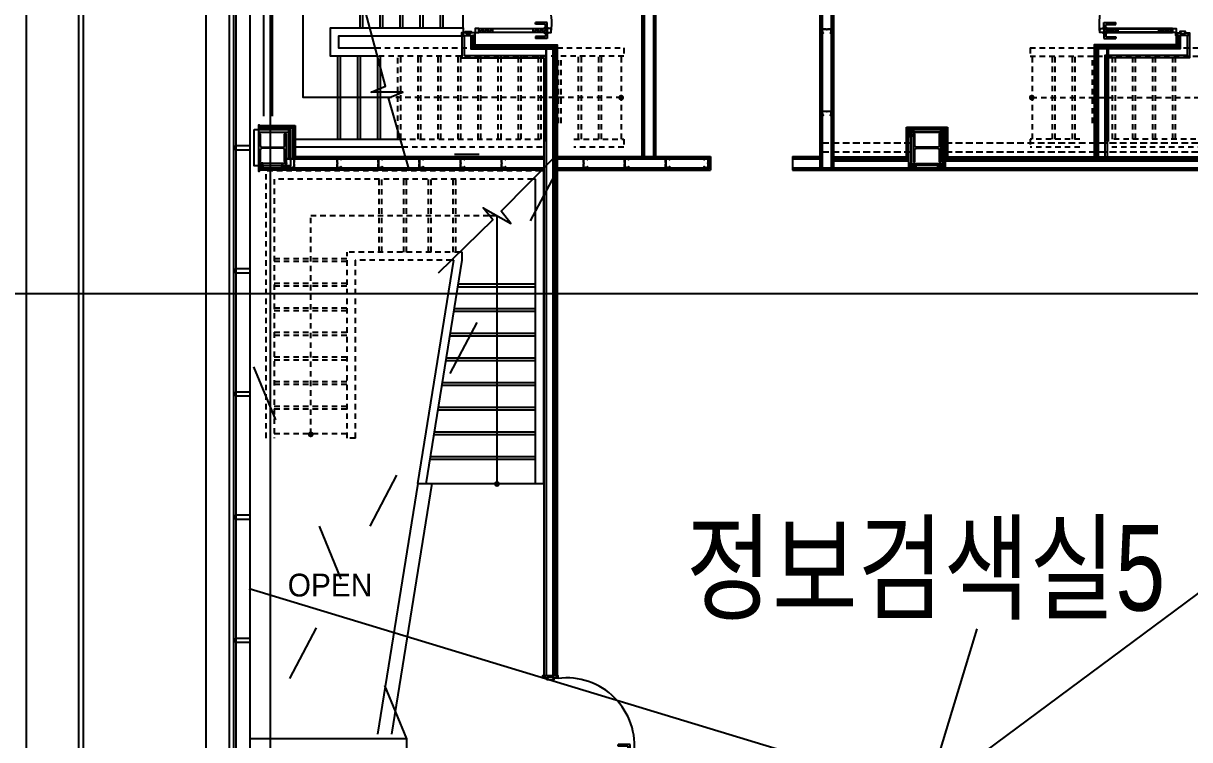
# Model space of a CAD drawing. Header units: metres. Extents: x 630750 to 860239, y 578133 to 726633.
# Drawn here: x 678899 to 691683, y 634620 to 642474 of the extents above; entities that cross this region are included whole.
import ezdxf

# ---------------------------------------------------------------- set-up
doc = ezdxf.new("R2010")
doc.units = ezdxf.units.M
doc.header["$LTSCALE"] = 300
for name, pattern in [('CENTER', [50.8, 31.75, -6.35, 6.35, -6.35]), ('HID1', [0.375, 0.25, -0.125]), ('HIDD', [0.7, 0.4, -0.3]), ('HIDDEN', [2, 1, -1]), ('HIDDEN-1', [1.4, 0.35, -0.7, 0.35]), ('업무시설_xr-base$0$CONTINOUS', [0])]:
    doc.linetypes.add(name, pattern=pattern)
for name, color, linetype in [('A-CEN-1', 1, 'Continuous'), ('A-CON', 2, 'Continuous'), ('A-HAT-253', 253, 'Continuous'), ('A-TXT-S', 3, 'Continuous'), ('A-WAL-DW', 7, 'Continuous'), ('A-WIN', 4, 'Continuous'), ('A-WIN-GLASS', 4, 'Continuous'), ("IN-st'l pipe", 230, 'Continuous'), ('KUK-DOOR', 4, 'Continuous'), ('KUK-DOOR-FRAME', 4, 'Continuous'), ('KUK-DRYWALL', 4, 'Continuous'), ('KUK-F-LEVEL', 4, 'Continuous'), ("KUK-st'l pipe", 230, 'Continuous'), ('KUK-WALL-DRYWALL', 4, 'Continuous'), ('KUK-WALL-FIN2', 31, 'Continuous'), ('KUK-석고보드', 201, 'Continuous'), ('STEL', 3, 'Continuous')]:
    doc.layers.add(name, color=color, linetype=linetype)
doc.styles.add('돋움', font='')
doc.styles.get('돋움').set_extended_font_data('Dotum')

# ---------------------------------------------------------------- blocks, each defined once
blk = doc.blocks.new('pipe-5030')
at = {"layer": "IN-st'l pipe", "color": 8}
for p, q in [((1294976, 203870), (1294978, 203867)), ((1294976, 203869), (1294978, 203866)), ((1294976, 203867), (1294978, 203865)), ((1295024, 203853), (1294978, 203879)), ((1294978, 203853), (1295024, 203879)), ((1295024, 203870), (1295026, 203867)), ((1295024, 203869), (1295026, 203866)), ((1295024, 203867), (1295026, 203865))]:
    blk.add_line(p, q, dxfattribs=at)
at = {"layer": "IN-st'l pipe", "color": 8, "linetype": 'HIDDEN', "ltscale": 10}
for p, q in [((1294999, 203881), (1295001, 203879)), ((1294999, 203853), (1295001, 203851)), ((1295000, 203881), (1295002, 203879)), ((1295000, 203853), (1295002, 203851)), ((1295001, 203881), (1295003, 203879)), ((1295001, 203853), (1295003, 203851))]:
    blk.add_line(p, q, dxfattribs=at)
at = {"layer": "IN-st'l pipe"}
for points in [[(1294976, 203851), (1295026, 203851), (1295026, 203881), (1294976, 203881)], [(1294978, 203853), (1295024, 203853), (1295024, 203879), (1294978, 203879)]]:
    blk.add_lwpolyline(points, close=True, dxfattribs=at)
blk = doc.blocks.new('A$C742B7414')
at = {"layer": 'KUK-F-LEVEL', "linetype": 'HIDD', "ltscale": 0.5}
h = blk.add_hatch(color=251, dxfattribs=at)
edge = h.paths.add_edge_path()
edge.add_arc((3921, 802), 32, -360, -180)
edge.add_arc((3921, 802), 32, -180, 0)
h = blk.add_hatch(color=251, dxfattribs=at)
edge = h.paths.add_edge_path()
edge.add_arc((8422, 802), 32, 720, 900, ccw=False)
edge.add_arc((8422, 802), 32, 540, 720, ccw=False)
at = {"layer": 'KUK-F-LEVEL', "color": 6, "linetype": '업무시설_xr-base$0$CONTINOUS', "ltscale": 1000}
for p, q in [((5, 597), (5, 2387)), ((2190, 1567), (2190, 2387)), ((95, 2297), (95, 597)), ((1060, 1567), (1060, 2297)), ((1280, 1567), (1280, 2297)), ((1500, 1567), (1500, 2297)), ((1720, 1567), (1720, 2297)), ((1940, 1567), (1940, 2297)), ((845, 347), (845, 1257)), ((1065, 347), (1065, 1257)), ((1285, 347), (1285, 1257)), ((1505, 853), (1505, 863)), ((349, 347), (1502, 347)), ((1528, 257), (349, 257))]:
    blk.add_line(p, q, dxfattribs=at)
at = {"layer": 'KUK-F-LEVEL', "color": 8, "linetype": 'HIDDEN', "ltscale": 300}
for p, q in [((1090, 1567), (1090, 2297)), ((1310, 1567), (1310, 2297)), ((1530, 1567), (1530, 2297)), ((1750, 1567), (1750, 2297)), ((1970, 1567), (1970, 2297)), ((815, 347), (815, 1257)), ((1035, 347), (1035, 1257)), ((1255, 347), (1255, 1257)), ((1475, 841), (1475, 863)), ((1475, 347), (1475, 441))]:
    blk.add_line(p, q, dxfattribs=at)
at = {"layer": 'KUK-F-LEVEL', "color": 251, "linetype": 'HIDD', "ltscale": 0.5}
for p, q in [((1255, 1237), (1255, 1257)), ((1285, 1125), (1285, 1257)), ((1475, 441), (1475, 1257)), ((1505, 347), (1505, 1257)), ((1695, 347), (1695, 1257)), ((1725, 347), (1725, 1257)), ((1915, 347), (1915, 1257)), ((1945, 347), (1945, 1257)), ((2135, 347), (2135, 1257)), ((2165, 347), (2165, 1257)), ((2355, 347), (2355, 1257)), ((2385, 347), (2385, 1257)), ((2575, 347), (2575, 1257)), ((2605, 347), (2605, 1257)), ((2795, 347), (2795, 1257)), ((2825, 347), (2825, 1257)), ((3015, 347), (3015, 1257)), ((3045, 347), (3045, 1257)), ((3235, 522), (3235, 1257)), ((3265, 522), (3265, 1257)), ((3455, 347), (3455, 1257)), ((3485, 347), (3485, 1257)), ((3675, 347), (3675, 1257)), ((3705, 347), (3705, 1257)), ((3925, 347), (3925, 1257)), ((8428, 347), (8428, 1257)), ((8648, 347), (8648, 1257)), ((8678, 347), (8678, 1257)), ((8868, 347), (8868, 1257)), ((8898, 347), (8898, 1257)), ((9088, 522), (9088, 1257)), ((9118, 522), (9118, 1257)), ((9308, 347), (9308, 1257)), ((9338, 347), (9338, 1257)), ((9528, 347), (9528, 1257)), ((9558, 347), (9558, 1257)), ((9748, 347), (9748, 1257)), ((9778, 347), (9778, 1257)), ((9968, 347), (9968, 1257)), ((9998, 347), (9998, 1257)), ((1285, 863), (1285, 904)), ((1255, 863), (1255, 892)), ((1502, 347), (3054, 347)), ((3054, 257), (1528, 257)), ((3404, 347), (3950, 347)), ((3950, 257), (3404, 257)), ((3950, 347), (3950, 257)), ((8403, 347), (8403, 257))]:
    blk.add_line(p, q, dxfattribs=at)
at = {"layer": 'KUK-F-LEVEL', "color": 5}
blk.add_lwpolyline([(1378, 802), (435, 802), (435, 1932), (2190, 1932)], dxfattribs=at)
at = {"layer": 'KUK-F-LEVEL', "color": 1, "elevation": 1}
blk.add_lwpolyline([(1601, 0), (1372, 800), (1529, 863), (1181, 863), (1338, 926), (1112, 1770)], dxfattribs=at)
at = {"layer": 'KUK-F-LEVEL', "color": 6, "linetype": '업무시설_xr-base$0$CONTINOUS', "ltscale": 1000}
blk.add_lwpolyline([(1250, 1257), (735, 1257), (735, 1567), (2190, 1567), (2190, 1477), (825, 1477), (825, 1347), (1226, 1347)], dxfattribs=at)
at = {"layer": 'KUK-F-LEVEL', "color": 251, "linetype": 'HIDD', "ltscale": 0.5}
for points in [[(1226, 1347), (3950, 1347)], [(3950, 1347), (3950, 1257), (1250, 1257)], [(8403, 1347), (11128, 1347)], [(8403, 1347), (8403, 1257), (11103, 1257)], [(3925, 802), (1378, 802)], [(8418, 802), (10975, 802)], [(8949, 347), (8403, 347)], [(8949, 257), (8403, 257)], [(10851, 347), (9299, 347)], [(10825, 257), (9299, 257)]]:
    blk.add_lwpolyline(points, dxfattribs=at)
blk = doc.blocks.new('A$C11094156')
at = {"layer": 'KUK-F-LEVEL', "linetype": 'HIDD', "ltscale": 0.5}
h = blk.add_hatch(color=251, dxfattribs=at)
edge = h.paths.add_edge_path()
edge.add_arc((490, 4941), 32, 90, 270)
edge.add_arc((490, 4941), 32, 270, 450)
at = {"layer": 'KUK-F-LEVEL'}
h = blk.add_hatch(color=5, dxfattribs=at)
edge = h.paths.add_edge_path()
edge.add_arc((2531, 4397), 32, 270, 450, ccw=False)
edge.add_arc((2531, 4397), 32, 90, 270, ccw=False)
at = {"layer": 'KUK-F-LEVEL', "color": 251, "linetype": 'HIDD', "ltscale": 0.5}
for p, q in [((0, 4900), (0, 7830)), ((3014, 7830), (0, 7830)), ((90, 7740), (90, 4900)), ((2925, 7740), (90, 7740)), ((1240, 6940), (1240, 7740)), ((1270, 6940), (1270, 7740)), ((1510, 6940), (1510, 7740)), ((1540, 6940), (1540, 7740)), ((1780, 6940), (1780, 7740)), ((1810, 6940), (1810, 7740)), ((2050, 6940), (2050, 7740)), ((2080, 6940), (2080, 7740)), ((890, 4900), (890, 6940)), ((2125, 6940), (890, 6940)), ((90, 6870), (890, 6870)), ((90, 6840), (890, 6840)), ((980, 4900), (980, 6850)), ((2034, 6850), (980, 6850)), ((90, 6600), (890, 6600)), ((90, 6570), (890, 6570)), ((90, 6330), (890, 6330)), ((90, 6300), (890, 6300)), ((90, 6060), (890, 6060)), ((90, 6030), (890, 6030)), ((90, 5790), (890, 5790)), ((90, 5760), (890, 5760)), ((90, 5520), (890, 5520)), ((90, 5490), (890, 5490)), ((90, 5250), (890, 5250)), ((90, 5220), (890, 5220)), ((90, 4950), (890, 4950)), ((980, 4900), (890, 4900))]:
    blk.add_line(p, q, dxfattribs=at)
at = {"layer": 'KUK-F-LEVEL', "color": 6, "linetype": '업무시설_xr-base$0$CONTINOUS', "ltscale": 1000}
for p, q in [((3045, 7830), (3014, 7830)), ((3045, 4400), (3045, 7830)), ((2955, 7740), (2925, 7740)), ((2955, 4400), (2955, 7740)), ((2150, 6940), (2125, 6940)), ((2150, 6850), (2150, 6940)), ((1665, 4401), (2059, 6850)), ((1756, 4400), (2150, 6850)), ((2059, 6850), (2034, 6850)), ((2108, 6590), (2955, 6590)), ((2065, 6320), (2955, 6320)), ((2021, 6050), (2955, 6050)), ((1978, 5780), (2955, 5780)), ((1935, 5510), (2955, 5510)), ((1891, 5240), (2955, 5240)), ((1848, 4970), (2955, 4970)), ((1804, 4700), (2955, 4700)), ((1665, 4401), (3045, 4401))]:
    blk.add_line(p, q, dxfattribs=at)
at = {"layer": 'KUK-F-LEVEL', "color": 8, "linetype": 'HIDDEN', "ltscale": 300}
for p, q in [((2103, 6560), (2955, 6560)), ((2060, 6290), (2955, 6290)), ((2017, 6020), (2955, 6020)), ((1973, 5750), (2955, 5750)), ((1930, 5480), (2955, 5480)), ((1886, 5210), (2955, 5210)), ((1843, 4940), (2955, 4940)), ((1800, 4670), (2955, 4670))]:
    blk.add_line(p, q, dxfattribs=at)
at = {"layer": 'KUK-F-LEVEL', "color": 1}
blk.add_lwpolyline([(1892, 6711), (2486, 7294), (2380, 7426), (2683, 7254), (2577, 7387), (3190, 8009)], dxfattribs=at)
at = {"layer": 'KUK-F-LEVEL', "color": 251, "linetype": 'HIDD', "ltscale": 0.5}
blk.add_lwpolyline([(490, 4945), (490, 7340), (2531, 7340)], dxfattribs=at)
at = {"layer": 'KUK-F-LEVEL', "color": 5}
blk.add_lwpolyline([(2448, 7340), (2531, 7340), (2531, 4400)], dxfattribs=at)
blk = doc.blocks.new('피난도어')
at = {"layer": 'KUK-DOOR', "color": 6}
for p, q in [((1504828, 215576, -6433), (1504777, 215576, -6433)), ((1504777, 215576, -6433), (1504777, 215571, 0)), ((1504777, 215521, 0), (1504777, 215526, 6433)), ((1504792, 215576, -6433), (1504792, 215636, -6433)), ((1504792, 215636, -6433), (1504922, 215636, -6433)), ((1504812, 215576, -6433), (1504812, 215616, -6433)), ((1504812, 215616, -6433), (1504922, 215616, -6433)), ((1504828, 215571, -6433), (1504828, 215576, -6433)), ((1504828, 215526, 0), (1504828, 215521, 0)), ((1504922, 215616, -6433), (1504922, 215636, -6433)), ((1504828, 215521, 0), (1504777, 215521, 0)), ((1504792, 215521, 0), (1504792, 215461, 0)), ((1504792, 215461, 0), (1504922, 215461, 0)), ((1504812, 215521, 0), (1504812, 215481, 0)), ((1504812, 215481, 0), (1504922, 215481, 0)), ((1504922, 215481, 0), (1504922, 215461, 0))]:
    blk.add_line(p, q, dxfattribs=at)
at = {"layer": 'KUK-DOOR', "color": 251}
for p, q in [((1504778, 215571, -6433), (1504778, 215576, -6433)), ((1504778, 215526, 0), (1504778, 215521, 0)), ((1504780, 215571, -6433), (1504780, 215576, -6433)), ((1504780, 215526, 0), (1504780, 215521, 0)), ((1504782, 215571, -6433), (1504782, 215576, -6433)), ((1504782, 215526, 0), (1504782, 215521, 0)), ((1504787, 215571, -6433), (1504787, 215576, -6433)), ((1504787, 215526, 0), (1504787, 215521, 0)), ((1504793, 215571, -6433), (1504793, 215576, -6433)), ((1504793, 215526, 0), (1504793, 215521, 0)), ((1504811, 215571, -6433), (1504811, 215576, -6433)), ((1504811, 215526, 0), (1504811, 215521, 0)), ((1504817, 215571, -6433), (1504817, 215576, -6433)), ((1504817, 215526, 0), (1504817, 215521, 0)), ((1504822, 215571, -6433), (1504822, 215576, -6433)), ((1504822, 215526, 0), (1504822, 215521, 0)), ((1504824, 215571, -6433), (1504824, 215576, -6433)), ((1504824, 215526, 0), (1504824, 215521, 0)), ((1504826, 215571, -6433), (1504826, 215576, -6433)), ((1504826, 215526, 0), (1504826, 215521, 0)), ((1504827, 215571, -6433), (1504827, 215576, -6433)), ((1504827, 215526, 0), (1504827, 215521, 0))]:
    blk.add_line(p, q, dxfattribs=at)
at = {"layer": 'KUK-DOOR', "color": 1, "ltscale": 100}
for p, q in [((1504795, 215531, 0), (1504845, 215566, 0)), ((1504845, 215531, 0), (1504895, 215566, 0)), ((1504895, 215531, 0), (1504945, 215566, 0)), ((1505393, 215531, 0), (1505443, 215566, 0)), ((1505443, 215531, 0), (1505493, 215566, 0)), ((1505493, 215531, 0), (1505543, 215566, 0))]:
    blk.add_line(p, q, dxfattribs=at)
at = {"layer": 'KUK-DOOR', "color": 8}
blk.add_line((1504945, 215531, 0), (1504945, 215566, 0), dxfattribs=at)
at = {"layer": 'KUK-DOOR', "color": 7, "elevation": 0}
for points in [[(1504758, 215571), (1504749, 215571), (1504751, 215526), (1504795, 215526), (1504795, 215571), (1504758, 215571)], [(1504795, 215571), (1505543, 215571)], [(1505543, 215526), (1504795, 215526)], [(1505543, 215571), (1505543, 215526), (1505583, 215526), (1505583, 215530), (1505583, 215530), (1505583, 215571), (1505543, 215571)]]:
    blk.add_lwpolyline(points, dxfattribs=at)
at = {"layer": 'KUK-DOOR', "color": 1, "ltscale": 100, "elevation": 0}
for points in [[(1504795, 215531), (1504845, 215531), (1504845, 215566), (1504795, 215566)], [(1504845, 215531), (1504895, 215531), (1504895, 215566), (1504845, 215566)], [(1504895, 215531), (1504945, 215531), (1504945, 215566), (1504895, 215566)], [(1504945, 215531), (1505393, 215531), (1505393, 215566), (1504945, 215566)], [(1505393, 215531), (1505443, 215531), (1505443, 215566), (1505393, 215566)], [(1505443, 215531), (1505493, 215531), (1505493, 215566), (1505443, 215566)], [(1505493, 215531), (1505543, 215531), (1505543, 215566), (1505493, 215566)]]:
    blk.add_lwpolyline(points, close=True, dxfattribs=at)
at = {"layer": 'KUK-DOOR', "color": 1, "elevation": 0}
blk.add_lwpolyline([(1505543, 215571), (1505543, 215531)], dxfattribs=at)
at = {"layer": 'KUK-DOOR', "color": 1}
blk.add_arc((1505490, 215479, 0), 747, 172.9093, 277.0906, dxfattribs=at)

msp = doc.modelspace()

# ---------------------------------------------------------------- linework, layer by layer
at = {"layer": 'A-CEN-1', "linetype": 'Continuous'}
for p, q in [((679504.4, 706258.8), (679504.4, 627125.8)), ((681604.4, 706258.8), (681604.4, 627125.8)), ((697725.2, 640638), (677983.6, 625998)), ((697725.2, 640638), (677983.6, 625998)), ((698097.7, 639510.2), (657202.6, 639510.2)), ((683046.4, 615046.9), (689354.2, 635834.3))]:
    msp.add_line(p, q, dxfattribs=at)
at = {"layer": 'A-CEN-1', "linetype": 'CENTER'}
msp.add_line((681375.9, 636276.6), (739202.5, 618729.6), dxfattribs=at)
at = {"layer": 'A-CON'}
msp.add_lwpolyline([(681429.3, 641310.4), (681829.3, 641310.4), (681829.3, 640910.3), (681429.3, 640910.3)], close=True, dxfattribs=at)
at = {"layer": 'A-CON', "elevation": 0}
msp.add_lwpolyline([(688629.4, 641285.2), (688979.4, 641285.2), (688979.4, 640935.2), (688629.4, 640935.2)], close=True, dxfattribs=at)
at = {"layer": 'A-HAT-253'}
for p, q in [((680904.4, 628164), (680904.4, 659660.2)), ((681154.4, 659410.2), (681154.4, 628349.4))]:
    msp.add_line(p, q, dxfattribs=at)
at = {"layer": 'A-WAL-DW', "color": 251, "linetype": 'HID1'}
for p, q in [((688629.4, 641160.3, 0), (687653.6, 641160.3, 0)), ((693579.3, 641160.3, 0), (688979.4, 641160.3, 0)), ((688629.4, 641060.1, 0), (687653.6, 641060.1, 0)), ((693579.3, 641060.2, 0), (688979.4, 641060.1, 0))]:
    msp.add_line(p, q, dxfattribs=at)
at = {"layer": 'A-WIN', "color": 9}
for p, q in [((681380.3, 648584.9), (681380.3, 641134.9)), ((681380.3, 641084.9), (681380.3, 634385.3))]:
    msp.add_line(p, q, dxfattribs=at)
at = {"layer": 'A-WIN', "color": 7}
for points in [[(681204.3, 641109.9), (681228.3, 641109.9), (681228.3, 641134.9), (681380.3, 641134.9), (681380.3, 641084.9), (681228.3, 641084.9), (681228.3, 641109.9)], [(681204.3, 639759.9), (681228.3, 639759.9), (681228.3, 639784.9), (681380.3, 639784.9), (681380.3, 639734.9), (681228.3, 639734.9), (681228.3, 639759.9)], [(681204.3, 638409.9), (681228.3, 638409.9), (681228.3, 638434.9), (681380.3, 638434.9), (681380.3, 638384.9), (681228.3, 638384.9), (681228.3, 638409.9)], [(681204.3, 637059.9), (681228.3, 637059.9), (681228.3, 637084.9), (681380.3, 637084.9), (681380.3, 637034.9), (681228.3, 637034.9), (681228.3, 637059.9)], [(681204.3, 635709.9), (681228.3, 635709.9), (681228.3, 635734.9), (681380.3, 635734.9), (681380.3, 635684.9), (681228.3, 635684.9), (681228.3, 635709.9)]]:
    msp.add_lwpolyline(points, dxfattribs=at)
at = {"layer": 'A-WIN-GLASS', "color": 5}
for p, q in [((678930.4, 665494.7), (678930.4, 626700.1)), ((678930.4, 665494.7), (678930.4, 626700.1)), ((679554.4, 664653.3), (679554.4, 627162.9)), ((679554.4, 664653.3), (679554.4, 627162.9))]:
    msp.add_line(p, q, dxfattribs=at)
at = {"layer": 'A-WIN-GLASS'}
for p, q in [((681204.3, 642609.9), (681204.3, 628385.5)), ((681228.3, 642609.9), (681228.3, 628403.3))]:
    msp.add_line(p, q, dxfattribs=at)
at = {"layer": 'KUK-DOOR-FRAME', "elevation": 0}
for points in [[(683702.4, 642369.9), (683702.4, 642369.9), (683702.4, 642369.9), (683702.4, 642369.9), (683702.4, 642369.9), (683702.4, 642345.9), (683702.4, 642339.9), (683705.9, 642339.9), (683712.4, 642339.9), (683712.4, 642344.9), (683724.9, 642344.9), (683724.9, 642339.9), (683828.9, 642339.9), (683828.9, 642344.9), (683841.4, 642344.9), (683841.4, 642339.9), (683851.4, 642339.9), (683851.4, 642345.9), (683851.4, 642345.9), (683851.4, 642369.9), (683798.4, 642369.9), (683798.4, 642359.9), (683755.4, 642359.9), (683755.4, 642369.9), (683702.4, 642369.9)], [(691681.4, 642369.7), (691681.4, 642369.7), (691681.4, 642369.7), (691681.4, 642369.7), (691681.4, 642369.7), (691681.4, 642345.7), (691681.4, 642339.7), (691677.9, 642339.7), (691671.4, 642339.7), (691671.4, 642344.7), (691658.9, 642344.7), (691658.9, 642339.7), (691554.9, 642339.7), (691554.9, 642344.7), (691542.4, 642344.7), (691542.4, 642339.7), (691532.4, 642339.7), (691532.4, 642345.7), (691532.4, 642345.7), (691532.4, 642369.7), (691585.4, 642369.7), (691585.4, 642359.7), (691628.4, 642359.7), (691628.4, 642369.7), (691681.4, 642369.7)], [(684594.4, 635295.2), (684594.4, 635295.2), (684594.4, 635295.2), (684594.4, 635295.2), (684594.4, 635295.2), (684594.4, 635319.2), (684594.4, 635325.2), (684597.9, 635325.2), (684604.4, 635325.2), (684604.4, 635320.2), (684629.4, 635320.2), (684629.4, 635325.2), (684734.4, 635325.2), (684734.4, 635320.2), (684749.4, 635320.2), (684749.4, 635325.2), (684759.4, 635325.2), (684759.4, 635319.2), (684759.4, 635319.2), (684759.4, 635295.2), (684706.4, 635295.2), (684706.4, 635305.2), (684647.4, 635305.2), (684647.4, 635295.2), (684594.4, 635295.2)]]:
    msp.add_lwpolyline(points, dxfattribs=at)
at = {"layer": 'KUK-DOOR-FRAME', "extrusion": (-1.80681e-09, -2.22405e-18, 1), "elevation": 0}
msp.add_lwpolyline([(683755.4, 642359.9), (683755.4, 642369.9), (683745.4, 642369.9), (683745.4, 642384.9), (683808.4, 642384.9), (683808.4, 642369.9), (683798.4, 642369.9), (683798.4, 642359.9), (683755.4, 642359.9)], dxfattribs=at)
at = {"layer": 'KUK-DOOR-FRAME', "extrusion": (1.80681e-09, -2.22405e-18, 1), "elevation": 0}
msp.add_lwpolyline([(691628.4, 642359.7), (691628.4, 642369.7), (691638.4, 642369.7), (691638.4, 642384.7), (691575.4, 642384.7), (691575.4, 642369.7), (691585.4, 642369.7), (691585.4, 642359.7), (691628.4, 642359.7)], dxfattribs=at)
at = {"layer": 'KUK-DOOR-FRAME', "extrusion": (-1.80681e-09, 2.22405e-18, 1), "elevation": 0}
msp.add_lwpolyline([(684647.4, 635305.2), (684647.4, 635295.2), (684637.4, 635295.2), (684637.4, 635280.2), (684716.4, 635280.2), (684716.4, 635295.2), (684706.4, 635295.2), (684706.4, 635305.2), (684647.4, 635305.2)], dxfattribs=at)
at = {"layer": 'KUK-DRYWALL', "color": 8, "elevation": 0}
for points in [[(687664.4, 642366.2), (687664.4, 642365.2), (687654.4, 642365.2), (687654.4, 642385.2, 1), (687654.4, 642390.2), (687654.4, 642410.2), (687697.9, 642410.2, 0.5899975), (687710.9, 642410.2), (687754.4, 642410.2), (687754.4, 642390.2, 1), (687754.4, 642385.2), (687754.4, 642365.2), (687744.4, 642365.2), (687744.4, 642370.2), (687745.4, 642370.2), (687745.4, 642366.2), (687753.4, 642366.2), (687753.4, 642384.4, -0.745356), (687753.4, 642391.1), (687753.4, 642409.2), (687711.5, 642409.2, -0.5427831), (687697.3, 642409.2), (687655.4, 642409.2), (687655.4, 642391.1, -0.745356), (687655.4, 642384.4), (687655.4, 642366.2), (687663.4, 642366.2), (687663.4, 642370.2), (687664.4, 642370.2), (687664.4, 642365.2)], [(687664.4, 641466.2), (687664.4, 641465.2), (687654.4, 641465.2), (687654.4, 641485.2, 1), (687654.4, 641490.2), (687654.4, 641510.2), (687697.9, 641510.2, 0.5899975), (687710.9, 641510.2), (687754.4, 641510.2), (687754.4, 641490.2, 1), (687754.4, 641485.2), (687754.4, 641465.2), (687744.4, 641465.2), (687744.4, 641470.2), (687745.4, 641470.2), (687745.4, 641466.2), (687753.4, 641466.2), (687753.4, 641484.4, -0.745356), (687753.4, 641491.1), (687753.4, 641509.2), (687711.5, 641509.2, -0.5427831), (687697.3, 641509.2), (687655.4, 641509.2), (687655.4, 641491.1, -0.745356), (687655.4, 641484.4), (687655.4, 641466.2), (687663.4, 641466.2), (687663.4, 641470.2), (687664.4, 641470.2), (687664.4, 641465.2)], [(681523.3, 640930.2), (681524.3, 640930.2), (681524.3, 640940.2), (681504.3, 640940.2, -1), (681499.3, 640940.2), (681479.3, 640940.2), (681479.3, 640921.7, -0.5899975), (681479.3, 640908.7), (681479.3, 640890.2), (681499.3, 640890.2, -1), (681504.3, 640890.2), (681524.3, 640890.2), (681524.3, 640900.2), (681519.3, 640900.2), (681519.3, 640899.2), (681523.3, 640899.2), (681523.3, 640891.2), (681505.2, 640891.2, 0.745356), (681498.5, 640891.2), (681480.3, 640891.2), (681480.3, 640908.2, 0.5427831), (681480.3, 640922.3), (681480.3, 640939.2), (681498.5, 640939.2, 0.745356), (681505.2, 640939.2), (681523.3, 640939.2), (681523.3, 640931.2), (681519.3, 640931.2), (681519.3, 640930.2), (681524.3, 640930.2)], [(681523.3, 640930.2), (681524.3, 640930.2), (681524.3, 640940.2), (681504.3, 640940.2, -1), (681499.3, 640940.2), (681479.3, 640940.2), (681479.3, 640921.7, -0.5899975), (681479.3, 640908.7), (681479.3, 640890.2), (681499.3, 640890.2, -1), (681504.3, 640890.2), (681524.3, 640890.2), (681524.3, 640900.2), (681519.3, 640900.2), (681519.3, 640899.2), (681523.3, 640899.2), (681523.3, 640891.2), (681505.2, 640891.2, 0.745356), (681498.5, 640891.2), (681480.3, 640891.2), (681480.3, 640908.2, 0.5427831), (681480.3, 640922.3), (681480.3, 640939.2), (681498.5, 640939.2, 0.745356), (681505.2, 640939.2), (681523.3, 640939.2), (681523.3, 640931.2), (681519.3, 640931.2), (681519.3, 640930.2), (681524.3, 640930.2)], [(681735.3, 640930.2), (681734.3, 640930.2), (681734.3, 640940.2), (681754.3, 640940.2, 1), (681759.3, 640940.2), (681779.3, 640940.2), (681779.3, 640921.7, 0.5899975), (681779.3, 640908.7), (681779.3, 640890.2), (681759.3, 640890.2, 1), (681754.3, 640890.2), (681734.3, 640890.2), (681734.3, 640900.2), (681739.3, 640900.2), (681739.3, 640899.2), (681735.3, 640899.2), (681735.3, 640891.2), (681753.5, 640891.2, -0.745356), (681760.2, 640891.2), (681778.3, 640891.2), (681778.3, 640908.2, -0.5427831), (681778.3, 640922.3), (681778.3, 640939.2), (681760.2, 640939.2, -0.745356), (681753.5, 640939.2), (681735.3, 640939.2), (681735.3, 640931.2), (681739.3, 640931.2), (681739.3, 640930.2), (681734.3, 640930.2)], [(681735.3, 640930.2), (681734.3, 640930.2), (681734.3, 640940.2), (681754.3, 640940.2, 1), (681759.3, 640940.2), (681779.3, 640940.2), (681779.3, 640921.7, 0.5899975), (681779.3, 640908.7), (681779.3, 640890.2), (681759.3, 640890.2, 1), (681754.3, 640890.2), (681734.3, 640890.2), (681734.3, 640900.2), (681739.3, 640900.2), (681739.3, 640899.2), (681735.3, 640899.2), (681735.3, 640891.2), (681753.5, 640891.2, -0.745356), (681760.2, 640891.2), (681778.3, 640891.2), (681778.3, 640908.2, -0.5427831), (681778.3, 640922.3), (681778.3, 640939.2), (681760.2, 640939.2, -0.745356), (681753.5, 640939.2), (681735.3, 640939.2), (681735.3, 640931.2), (681739.3, 640931.2), (681739.3, 640930.2), (681734.3, 640930.2)]]:
    msp.add_lwpolyline(points, format="xyb", dxfattribs=at)
at = {"layer": 'KUK-DRYWALL', "color": 8, "extrusion": (0, 0, -1), "elevation": 0}
for points in [[(-681823.3, 640900.2), (-681824.3, 640900.2), (-681824.3, 640890.2), (-681804.3, 640890.2, -1), (-681799.3, 640890.2), (-681779.3, 640890.2), (-681779.3, 640933.7, -0.5899975), (-681779.3, 640946.7), (-681779.3, 640990.2), (-681799.3, 640990.2, -1), (-681804.3, 640990.2), (-681824.3, 640990.2), (-681824.3, 640980.2), (-681819.3, 640980.2), (-681819.3, 640981.2), (-681823.3, 640981.2), (-681823.3, 640989.2), (-681805.2, 640989.2, 0.745356), (-681798.5, 640989.2), (-681780.3, 640989.2), (-681780.3, 640947.3, 0.5427831), (-681780.3, 640933.2), (-681780.3, 640891.2), (-681798.5, 640891.2, 0.745356), (-681805.2, 640891.2), (-681823.3, 640891.2), (-681823.3, 640899.2), (-681819.3, 640899.2), (-681819.3, 640900.2), (-681824.3, 640900.2)], [(-681823.3, 640900.2), (-681824.3, 640900.2), (-681824.3, 640890.2), (-681804.3, 640890.2, -1), (-681799.3, 640890.2), (-681779.3, 640890.2), (-681779.3, 640933.7, -0.5899975), (-681779.3, 640946.7), (-681779.3, 640990.2), (-681799.3, 640990.2, -1), (-681804.3, 640990.2), (-681824.3, 640990.2), (-681824.3, 640980.2), (-681819.3, 640980.2), (-681819.3, 640981.2), (-681823.3, 640981.2), (-681823.3, 640989.2), (-681805.2, 640989.2, 0.745356), (-681798.5, 640989.2), (-681780.3, 640989.2), (-681780.3, 640947.3, 0.5427831), (-681780.3, 640933.2), (-681780.3, 640891.2), (-681798.5, 640891.2, 0.745356), (-681805.2, 640891.2), (-681823.3, 640891.2), (-681823.3, 640899.2), (-681819.3, 640899.2), (-681819.3, 640900.2), (-681824.3, 640900.2)], [(-681825.3, 640900.2), (-681824.3, 640900.2), (-681824.3, 640890.2), (-681844.3, 640890.2, 1), (-681849.3, 640890.2), (-681869.3, 640890.2), (-681869.3, 640933.7, 0.5899975), (-681869.3, 640946.7), (-681869.3, 640990.2), (-681849.3, 640990.2, 1), (-681844.3, 640990.2), (-681824.3, 640990.2), (-681824.3, 640980.2), (-681829.3, 640980.2), (-681829.3, 640981.2), (-681825.3, 640981.2), (-681825.3, 640989.2), (-681843.5, 640989.2, -0.745356), (-681850.2, 640989.2), (-681868.3, 640989.2), (-681868.3, 640947.3, -0.5427831), (-681868.3, 640933.2), (-681868.3, 640891.2), (-681850.2, 640891.2, -0.745356), (-681843.5, 640891.2), (-681825.3, 640891.2), (-681825.3, 640899.2), (-681829.3, 640899.2), (-681829.3, 640900.2), (-681824.3, 640900.2)], [(-681825.3, 640900.2), (-681824.3, 640900.2), (-681824.3, 640890.2), (-681844.3, 640890.2, 1), (-681849.3, 640890.2), (-681869.3, 640890.2), (-681869.3, 640933.7, 0.5899975), (-681869.3, 640946.7), (-681869.3, 640990.2), (-681849.3, 640990.2, 1), (-681844.3, 640990.2), (-681824.3, 640990.2), (-681824.3, 640980.2), (-681829.3, 640980.2), (-681829.3, 640981.2), (-681825.3, 640981.2), (-681825.3, 640989.2), (-681843.5, 640989.2, -0.745356), (-681850.2, 640989.2), (-681868.3, 640989.2), (-681868.3, 640947.3, -0.5427831), (-681868.3, 640933.2), (-681868.3, 640891.2), (-681850.2, 640891.2, -0.745356), (-681843.5, 640891.2), (-681825.3, 640891.2), (-681825.3, 640899.2), (-681829.3, 640899.2), (-681829.3, 640900.2), (-681824.3, 640900.2)], [(-682383.3, 640900.2), (-682384.3, 640900.2), (-682384.3, 640890.2), (-682364.3, 640890.2, -1), (-682359.3, 640890.2), (-682339.3, 640890.2), (-682339.3, 640933.7, -0.5899975), (-682339.3, 640946.7), (-682339.3, 640990.2), (-682359.3, 640990.2, -1), (-682364.3, 640990.2), (-682384.3, 640990.2), (-682384.3, 640980.2), (-682379.3, 640980.2), (-682379.3, 640981.2), (-682383.3, 640981.2), (-682383.3, 640989.2), (-682365.2, 640989.2, 0.745356), (-682358.5, 640989.2), (-682340.3, 640989.2), (-682340.3, 640947.3, 0.5427831), (-682340.3, 640933.2), (-682340.3, 640891.2), (-682358.5, 640891.2, 0.745356), (-682365.2, 640891.2), (-682383.3, 640891.2), (-682383.3, 640899.2), (-682379.3, 640899.2), (-682379.3, 640900.2), (-682384.3, 640900.2)], [(-682833.3, 640900.2), (-682834.3, 640900.2), (-682834.3, 640890.2), (-682814.3, 640890.2, -1), (-682809.3, 640890.2), (-682789.3, 640890.2), (-682789.3, 640933.7, -0.5899975), (-682789.3, 640946.7), (-682789.3, 640990.2), (-682809.3, 640990.2, -1), (-682814.3, 640990.2), (-682834.3, 640990.2), (-682834.3, 640980.2), (-682829.3, 640980.2), (-682829.3, 640981.2), (-682833.3, 640981.2), (-682833.3, 640989.2), (-682815.2, 640989.2, 0.745356), (-682808.5, 640989.2), (-682790.3, 640989.2), (-682790.3, 640947.3, 0.5427831), (-682790.3, 640933.2), (-682790.3, 640891.2), (-682808.5, 640891.2, 0.745356), (-682815.2, 640891.2), (-682833.3, 640891.2), (-682833.3, 640899.2), (-682829.3, 640899.2), (-682829.3, 640900.2), (-682834.3, 640900.2)], [(-683283.3, 640900.2), (-683284.3, 640900.2), (-683284.3, 640890.2), (-683264.3, 640890.2, -1), (-683259.3, 640890.2), (-683239.3, 640890.2), (-683239.3, 640933.7, -0.5899975), (-683239.3, 640946.7), (-683239.3, 640990.2), (-683259.3, 640990.2, -1), (-683264.3, 640990.2), (-683284.3, 640990.2), (-683284.3, 640980.2), (-683279.3, 640980.2), (-683279.3, 640981.2), (-683283.3, 640981.2), (-683283.3, 640989.2), (-683265.2, 640989.2, 0.745356), (-683258.5, 640989.2), (-683240.3, 640989.2), (-683240.3, 640947.3, 0.5427831), (-683240.3, 640933.2), (-683240.3, 640891.2), (-683258.5, 640891.2, 0.745356), (-683265.2, 640891.2), (-683283.3, 640891.2), (-683283.3, 640899.2), (-683279.3, 640899.2), (-683279.3, 640900.2), (-683284.3, 640900.2)], [(-683733.3, 640900.2), (-683734.3, 640900.2), (-683734.3, 640890.2), (-683714.3, 640890.2, -1), (-683709.3, 640890.2), (-683689.3, 640890.2), (-683689.3, 640933.7, -0.5899975), (-683689.3, 640946.7), (-683689.3, 640990.2), (-683709.3, 640990.2, -1), (-683714.3, 640990.2), (-683734.3, 640990.2), (-683734.3, 640980.2), (-683729.3, 640980.2), (-683729.3, 640981.2), (-683733.3, 640981.2), (-683733.3, 640989.2), (-683715.2, 640989.2, 0.745356), (-683708.5, 640989.2), (-683690.3, 640989.2), (-683690.3, 640947.3, 0.5427831), (-683690.3, 640933.2), (-683690.3, 640891.2), (-683708.5, 640891.2, 0.745356), (-683715.2, 640891.2), (-683733.3, 640891.2), (-683733.3, 640899.2), (-683729.3, 640899.2), (-683729.3, 640900.2), (-683734.3, 640900.2)], [(-684183.3, 640900.2), (-684184.3, 640900.2), (-684184.3, 640890.2), (-684164.3, 640890.2, -1), (-684159.3, 640890.2), (-684139.3, 640890.2), (-684139.3, 640933.7, -0.5899975), (-684139.3, 640946.7), (-684139.3, 640990.2), (-684159.3, 640990.2, -1), (-684164.3, 640990.2), (-684184.3, 640990.2), (-684184.3, 640980.2), (-684179.3, 640980.2), (-684179.3, 640981.2), (-684183.3, 640981.2), (-684183.3, 640989.2), (-684165.2, 640989.2, 0.745356), (-684158.5, 640989.2), (-684140.3, 640989.2), (-684140.3, 640947.3, 0.5427831), (-684140.3, 640933.2), (-684140.3, 640891.2), (-684158.5, 640891.2, 0.745356), (-684165.2, 640891.2), (-684183.3, 640891.2), (-684183.3, 640899.2), (-684179.3, 640899.2), (-684179.3, 640900.2), (-684184.3, 640900.2)], [(-685083.3, 640900.2), (-685084.3, 640900.2), (-685084.3, 640890.2), (-685064.3, 640890.2, -1), (-685059.3, 640890.2), (-685039.3, 640890.2), (-685039.3, 640933.7, -0.5899975), (-685039.3, 640946.7), (-685039.3, 640990.2), (-685059.3, 640990.2, -1), (-685064.3, 640990.2), (-685084.3, 640990.2), (-685084.3, 640980.2), (-685079.3, 640980.2), (-685079.3, 640981.2), (-685083.3, 640981.2), (-685083.3, 640989.2), (-685065.2, 640989.2, 0.745356), (-685058.5, 640989.2), (-685040.3, 640989.2), (-685040.3, 640947.3, 0.5427831), (-685040.3, 640933.2), (-685040.3, 640891.2), (-685058.5, 640891.2, 0.745356), (-685065.2, 640891.2), (-685083.3, 640891.2), (-685083.3, 640899.2), (-685079.3, 640899.2), (-685079.3, 640900.2), (-685084.3, 640900.2)], [(-685533.3, 640900.2), (-685534.3, 640900.2), (-685534.3, 640890.2), (-685514.3, 640890.2, -1), (-685509.3, 640890.2), (-685489.3, 640890.2), (-685489.3, 640933.7, -0.5899975), (-685489.3, 640946.7), (-685489.3, 640990.2), (-685509.3, 640990.2, -1), (-685514.3, 640990.2), (-685534.3, 640990.2), (-685534.3, 640980.2), (-685529.3, 640980.2), (-685529.3, 640981.2), (-685533.3, 640981.2), (-685533.3, 640989.2), (-685515.2, 640989.2, 0.745356), (-685508.5, 640989.2), (-685490.3, 640989.2), (-685490.3, 640947.3, 0.5427831), (-685490.3, 640933.2), (-685490.3, 640891.2), (-685508.5, 640891.2, 0.745356), (-685515.2, 640891.2), (-685533.3, 640891.2), (-685533.3, 640899.2), (-685529.3, 640899.2), (-685529.3, 640900.2), (-685534.3, 640900.2)], [(-685983.3, 640900.2), (-685984.3, 640900.2), (-685984.3, 640890.2), (-685964.3, 640890.2, -1), (-685959.3, 640890.2), (-685939.3, 640890.2), (-685939.3, 640933.7, -0.5899975), (-685939.3, 640946.7), (-685939.3, 640990.2), (-685959.3, 640990.2, -1), (-685964.3, 640990.2), (-685984.3, 640990.2), (-685984.3, 640980.2), (-685979.3, 640980.2), (-685979.3, 640981.2), (-685983.3, 640981.2), (-685983.3, 640989.2), (-685965.2, 640989.2, 0.745356), (-685958.5, 640989.2), (-685940.3, 640989.2), (-685940.3, 640947.3, 0.5427831), (-685940.3, 640933.2), (-685940.3, 640891.2), (-685958.5, 640891.2, 0.745356), (-685965.2, 640891.2), (-685983.3, 640891.2), (-685983.3, 640899.2), (-685979.3, 640899.2), (-685979.3, 640900.2), (-685984.3, 640900.2)], [(-685983.3, 640900.2), (-685984.3, 640900.2), (-685984.3, 640890.2), (-685964.3, 640890.2, -1), (-685959.3, 640890.2), (-685939.3, 640890.2), (-685939.3, 640933.7, -0.5899975), (-685939.3, 640946.7), (-685939.3, 640990.2), (-685959.3, 640990.2, -1), (-685964.3, 640990.2), (-685984.3, 640990.2), (-685984.3, 640980.2), (-685979.3, 640980.2), (-685979.3, 640981.2), (-685983.3, 640981.2), (-685983.3, 640989.2), (-685965.2, 640989.2, 0.745356), (-685958.5, 640989.2), (-685940.3, 640989.2), (-685940.3, 640947.3, 0.5427831), (-685940.3, 640933.2), (-685940.3, 640891.2), (-685958.5, 640891.2, 0.745356), (-685965.2, 640891.2), (-685983.3, 640891.2), (-685983.3, 640899.2), (-685979.3, 640899.2), (-685979.3, 640900.2), (-685984.3, 640900.2)], [(-686360.4, 640900.2), (-686359.4, 640900.2), (-686359.4, 640890.2), (-686379.4, 640890.2, 1), (-686384.4, 640890.2), (-686404.4, 640890.2), (-686404.4, 640933.7, 0.5899975), (-686404.4, 640946.7), (-686404.4, 640990.2), (-686384.4, 640990.2, 1), (-686379.4, 640990.2), (-686359.4, 640990.2), (-686359.4, 640980.2), (-686364.4, 640980.2), (-686364.4, 640981.2), (-686360.4, 640981.2), (-686360.4, 640989.2), (-686378.5, 640989.2, -0.745356), (-686385.2, 640989.2), (-686403.4, 640989.2), (-686403.4, 640947.3, -0.5427831), (-686403.4, 640933.2), (-686403.4, 640891.2), (-686385.3, 640891.2, -0.745356), (-686378.5, 640891.2), (-686360.4, 640891.2), (-686360.4, 640899.2), (-686364.4, 640899.2), (-686364.4, 640900.2), (-686359.4, 640900.2)], [(-686360.4, 640900.2), (-686359.4, 640900.2), (-686359.4, 640890.2), (-686379.4, 640890.2, 1), (-686384.4, 640890.2), (-686404.4, 640890.2), (-686404.4, 640933.7, 0.5899975), (-686404.4, 640946.7), (-686404.4, 640990.2), (-686384.4, 640990.2, 1), (-686379.4, 640990.2), (-686359.4, 640990.2), (-686359.4, 640980.2), (-686364.4, 640980.2), (-686364.4, 640981.2), (-686360.4, 640981.2), (-686360.4, 640989.2), (-686378.5, 640989.2, -0.745356), (-686385.2, 640989.2), (-686403.4, 640989.2), (-686403.4, 640947.3, -0.5427831), (-686403.4, 640933.2), (-686403.4, 640891.2), (-686385.3, 640891.2, -0.745356), (-686378.5, 640891.2), (-686360.4, 640891.2), (-686360.4, 640899.2), (-686364.4, 640899.2), (-686364.4, 640900.2), (-686359.4, 640900.2)]]:
    msp.add_lwpolyline(points, format="xyb", dxfattribs=at)
at = {"layer": 'KUK-F-LEVEL', "color": 7}
for p, q in [((684629.4, 642207.7, 0), (684629.4, 641180.2, 0)), ((684629.4, 642189.9), (684629.4, 642039.9, 0)), ((690779.2, 642207.7, 0), (690779.3, 641180.2, 0))]:
    msp.add_line(p, q, dxfattribs=at)
at = {"layer": 'KUK-F-LEVEL', "color": 8, "linetype": '업무시설_xr-base$0$CONTINOUS'}
for p, q in [((684629.4, 641180.2, 0), (684629.4, 642207.7, 0)), ((690779.2, 641180.2, 0), (690779.2, 642207.7, 0)), ((690789.2, 642197.7, 0), (690789.2, 641180.2, 0)), ((690789.2, 641180.2, 0), (690789.2, 642197.7, 0))]:
    msp.add_line(p, q, dxfattribs=at)
at = {"layer": 'KUK-F-LEVEL', "color": 6}
msp.add_line((683896.7, 641035, 0), (683626.7, 641035, 0), dxfattribs=at)
at = {"layer": 'KUK-F-LEVEL', "color": 8, "linetype": 'HIDDEN-1', "ltscale": 6}
msp.add_line((683102.4, 634630.2), (681378.4, 638825.2), dxfattribs=at)
at = {"layer": 'KUK-F-LEVEL', "color": 4, "linetype": 'ByBlock', "ltscale": 0.5}
for p, q in [((683224.4, 637427.5, 0), (682782.7, 634680.2, 0)), ((683224.4, 637427.5, 0), (682782.7, 634680.2, 0)), ((683376.3, 637427.5, 0), (682934.6, 634680.2, 0)), ((683376.3, 637427.5, 0), (682934.6, 634680.2, 0))]:
    msp.add_line(p, q, dxfattribs=at)
at = {"layer": 'KUK-F-LEVEL', "color": 8, "linetype": 'HIDDEN-1', "ltscale": 6, "elevation": 0}
msp.add_lwpolyline([(684749.4, 640865.2), (681428.4, 634555.2)], dxfattribs=at)
at = {"layer": "KUK-st'l pipe", "elevation": 0}
msp.add_lwpolyline([(681517.7, 640868.7), (681517.7, 640870.3), (681486.1, 640870.3), (681486.1, 640855.8), (681479.3, 640855.8), (681479.3, 641355.6), (681486.1, 641355.6), (681486.1, 641341.1), (681517.7, 641341.1), (681517.7, 641342.7), (681487.7, 641342.7), (681487.7, 641357.2), (681477.7, 641357.2), (681477.7, 640854.2), (681487.7, 640854.2), (681487.7, 640868.7), (681517.7, 640868.7)], dxfattribs=at)
msp.add_lwpolyline([(681517.7, 640868.7), (681517.7, 640870.3), (681486.1, 640870.3), (681486.1, 640855.8), (681479.3, 640855.8), (681479.3, 641355.6), (681486.1, 641355.6), (681486.1, 641341.1), (681517.7, 641341.1), (681517.7, 641342.7), (681487.7, 641342.7), (681487.7, 641357.2), (681477.7, 641357.2), (681477.7, 640854.2), (681487.7, 640854.2), (681487.7, 640868.7), (681517.7, 640868.7)], dxfattribs=at)
msp.add_lwpolyline([(681517.7, 640868.7), (681517.7, 640870.3), (681486.1, 640870.3), (681486.1, 640855.8), (681479.3, 640855.8), (681479.3, 641355.6), (681486.1, 641355.6), (681486.1, 641341.1), (681517.7, 641341.1), (681517.7, 641342.7), (681487.7, 641342.7), (681487.7, 641357.2), (681477.7, 641357.2), (681477.7, 640854.2), (681487.7, 640854.2), (681487.7, 640868.7), (681517.7, 640868.7)], dxfattribs=at)
for points in [[(689004.4, 640890.2), (688604.4, 640890.2), (688604.4, 641310.2), (689004.4, 641310.2)], [(689004.4, 640890.2), (688604.4, 640890.2), (688604.4, 641310.2), (689004.4, 641310.2)], [(688974.4, 640920.2), (688634.4, 640920.2), (688634.4, 641280.2), (688974.4, 641280.2)], [(688974.4, 640920.2), (688634.4, 640920.2), (688634.4, 641280.2), (688974.4, 641280.2)]]:
    msp.add_lwpolyline(points, close=True, dxfattribs=at)
at = {"layer": 'KUK-WALL-DRYWALL', "linetype": '업무시설_xr-base$0$CONTINOUS'}
for p, q in [((685704.4, 647435.3, 0), (685704.4, 641015.2, 0)), ((685804.4, 647435.3, 0), (685804.4, 641015.2, 0)), ((687654.4, 643310.2, 0), (687654.4, 640890.2, 0)), ((687754.4, 643310.2, 0), (687754.4, 640890.2, 0)), ((681479.3, 641330.2, 0), (681854.3, 641330.2, 0)), ((681479.3, 641330.2, 0), (681854.3, 641330.2, 0)), ((681479.3, 641280.2, 0), (681804.3, 641280.2, 0)), ((681479.3, 641280.2, 0), (681804.3, 641280.2, 0)), ((681804.3, 641330.2, 0), (681804.3, 640990.2, 0)), ((681804.3, 641330.2, 0), (681804.3, 640990.2, 0)), ((681854.3, 641330.2, 0), (681854.3, 640990.2, 0)), ((681854.3, 641330.2, 0), (681854.3, 640990.2, 0)), ((681779.3, 640990.2, 0), (684604.4, 640990.2, 0)), ((681779.3, 640990.2, 0), (684604.4, 640990.2, 0)), ((684749.4, 640990.2, 0), (686404.4, 640990.2, 0)), ((684749.4, 640990.2, 0), (686404.4, 640990.2, 0)), ((686404.4, 640990.2, 0), (686404.4, 640890.2, 0)), ((686404.4, 640990.2, 0), (686404.4, 640890.2, 0)), ((687329.4, 640990.2, 0), (687629.4, 640990.2, 0)), ((687329.4, 640990.2, 0), (687629.4, 640990.2, 0)), ((687754.4, 640965.2, 0), (688604.4, 640965.2, 0)), ((687754.4, 640965.2, 0), (688604.4, 640965.2, 0)), ((689004.4, 640965.2, 0), (693579.4, 640965.2, 0)), ((689004.4, 640965.2, 0), (693579.4, 640965.2, 0)), ((681479.3, 640940.2, 0), (681784.2, 640940.2, 0)), ((681479.3, 640940.2, 0), (681784.2, 640940.2, 0)), ((681479.3, 640890.2, 0), (684604.4, 640890.2, 0)), ((681479.3, 640890.2, 0), (681854.3, 640890.2, 0)), ((681479.3, 640890.2, 0), (684604.4, 640890.2, 0)), ((681479.3, 640890.2, 0), (681854.3, 640890.2, 0)), ((684749.4, 640890.2, 0), (686404.4, 640890.2, 0)), ((684749.4, 640890.2, 0), (686404.4, 640890.2, 0)), ((687329.4, 640890.2, 0), (687629.4, 640890.2, 0)), ((687329.4, 640890.2, 0), (687629.4, 640890.2, 0)), ((687654.4, 640890.2, 0), (694028.5, 640890.2, 0)), ((687654.4, 640890.2, 0), (694028.5, 640890.2, 0))]:
    msp.add_line(p, q, dxfattribs=at)
at = {"layer": 'KUK-WALL-DRYWALL', "linetype": '업무시설_xr-base$0$CONTINOUS', "elevation": 0}
for points in [[(683729.4, 642339.9), (683729.4, 642119.9), (684629.4, 642119.9), (684629.4, 635325.2)], [(683729.4, 642339.9), (683729.4, 642119.9), (684629.4, 642119.9), (684629.4, 635325.2)], [(683804.4, 642339.9), (683804.4, 642194.9), (684704.4, 642194.9), (684704.4, 635325.2)], [(683804.4, 642339.9), (683804.4, 642194.9), (684704.4, 642194.9), (684704.4, 635325.2)], [(691579.4, 642339.7), (691579.4, 642194.7), (690679.3, 642194.7), (690679.3, 641010.2)], [(691654.4, 642339.7), (691654.4, 642119.7), (690754.3, 642119.7), (690754.3, 641010.2)]]:
    msp.add_lwpolyline(points, dxfattribs=at)
at = {"layer": 'KUK-WALL-FIN2', "linetype": '업무시설_xr-base$0$CONTINOUS'}
msp.add_lwpolyline([(681378.4, 633990.2), (683102.4, 633990.2), (683102.4, 634630.2), (681378.4, 634630.2)], dxfattribs=at)
at = {"layer": 'KUK-석고보드', "color": 117, "ltscale": 10}
for p, q in [((685679.4, 647435.3, 0), (685679.4, 641015.2, 0)), ((685691.9, 647435.3, 0), (685691.9, 641015.2, 0)), ((685816.9, 647435.3, 0), (685816.9, 641015.2, 0)), ((685829.4, 647435.3, 0), (685829.4, 641015.2, 0)), ((687329.4, 641015.2, 0), (687629.4, 641015.2, 0)), ((687329.4, 641015.2, 0), (687629.4, 641015.2, 0)), ((687329.4, 641002.7, 0), (687629.4, 641002.7, 0)), ((687329.4, 641002.7, 0), (687629.4, 641002.7, 0)), ((687329.4, 640877.7, 0), (687629.4, 640877.7, 0)), ((687329.4, 640877.7, 0), (687629.4, 640877.7, 0)), ((687329.4, 640865.2, 0), (687629.4, 640865.2, 0)), ((687329.4, 640865.2, 0), (687629.4, 640865.2, 0))]:
    msp.add_line(p, q, dxfattribs=at)
at = {"layer": 'KUK-석고보드', "ltscale": 10}
for p, q in [((687629.4, 643285.2, 0), (687629.4, 640865.2, 0)), ((687641.9, 643297.7, 0), (687641.9, 640877.7, 0)), ((687766.9, 643297.7, 0), (687766.9, 640877.7, 0)), ((687779.4, 643285.2, 0), (687779.4, 640865.2, 0)), ((681479.3, 641342.7, 0), (681866.8, 641342.7, 0)), ((681479.3, 641342.7, 0), (681866.8, 641342.7, 0)), ((681487.7, 641355.2, 0), (681879.3, 641355.2, 0)), ((681487.7, 641355.2, 0), (681879.3, 641355.2, 0)), ((681866.8, 641342.7, 0), (681866.8, 640990.2, 0)), ((681866.8, 641342.7, 0), (681866.8, 640990.2, 0)), ((681879.3, 641355.2, 0), (681879.3, 641015.2, 0)), ((681879.3, 641355.2, 0), (681879.3, 641015.2, 0)), ((688579.4, 641010.2, 0), (688579.4, 641335.2, 0)), ((688579.4, 641335.2, 0), (689029.4, 641335.2, 0)), ((688579.4, 641010.2, 0), (688579.4, 641335.2, 0)), ((688579.4, 641335.2, 0), (689029.4, 641335.2, 0)), ((689029.4, 641335.2, 0), (689029.4, 641010.2, 0)), ((689029.4, 641335.2, 0), (689029.4, 641010.2, 0)), ((688591.9, 641010.2, 0), (688591.9, 641322.7, 0)), ((688591.9, 641322.7, 0), (689016.9, 641322.7, 0)), ((688591.9, 641010.2, 0), (688591.9, 641322.7, 0)), ((688591.9, 641322.7, 0), (689016.9, 641322.7, 0)), ((689016.9, 641322.7, 0), (689016.9, 641010.2, 0)), ((689016.9, 641322.7, 0), (689016.9, 641010.2, 0)), ((681866.8, 641002.7, 0), (684604.4, 641002.7, 0)), ((681866.8, 641002.7, 0), (684604.4, 641002.7, 0)), ((681879.3, 641015.2, 0), (684604.4, 641015.2, 0)), ((681879.3, 641015.2, 0), (684604.4, 641015.2, 0)), ((684749.4, 641015.2, 0), (686429.4, 641015.2, 0)), ((684749.4, 641015.2, 0), (686429.4, 641015.2, 0)), ((684749.4, 641002.7, 0), (686416.9, 641002.7, 0)), ((684749.4, 641002.7, 0), (686416.9, 641002.7, 0)), ((686416.9, 641002.7, 0), (686416.9, 640877.7, 0)), ((686416.9, 641002.7, 0), (686416.9, 640877.7, 0)), ((686429.4, 641015.2, 0), (686429.4, 640865.2, 0)), ((686429.4, 641015.2, 0), (686429.4, 640865.2, 0)), ((687329.4, 641015.2, 0), (687329.4, 640865.2, 0)), ((687329.4, 641015.2, 0), (687329.4, 640865.2, 0)), ((687754.4, 641010.2, 0), (688604.4, 641010.2, 0)), ((687754.4, 641010.2, 0), (688604.4, 641010.2, 0)), ((687754.4, 640995.2, 0), (688604.4, 640995.2, 0)), ((687754.4, 640995.2, 0), (688604.4, 640995.2, 0)), ((687754.4, 640980.2, 0), (688604.4, 640980.2, 0)), ((687754.4, 640980.2, 0), (688604.4, 640980.2, 0)), ((689004.4, 641010.2, 0), (693579.4, 641010.2, 0)), ((689004.4, 641010.2, 0), (693579.4, 641010.2, 0)), ((689004.4, 640995.2, 0), (693579.4, 640995.2, 0)), ((689004.4, 640995.2, 0), (693579.4, 640995.2, 0)), ((689004.4, 640980.2, 0), (693579.4, 640980.2, 0)), ((689004.4, 640980.2, 0), (693579.4, 640980.2, 0)), ((681479.3, 640877.7, 0), (684604.3, 640877.7, 0)), ((681479.3, 640877.7, 0), (684604.3, 640877.7, 0)), ((684604.3, 640856.7, 0), (684604.3, 640890.2, 0)), ((684604.3, 640877.7, 0), (684604.4, 640877.7, 0)), ((684604.3, 640865.2, 0), (684604.4, 640865.2, 0)), ((684749.4, 640877.7, 0), (686416.9, 640877.7, 0)), ((684749.4, 640877.7, 0), (686416.9, 640877.7, 0)), ((684749.4, 640865.2, 0), (686429.4, 640865.2, 0)), ((684749.4, 640865.2, 0), (686429.4, 640865.2, 0)), ((687629.4, 640865.2, 0), (694018.5, 640865.2, 0)), ((687629.4, 640865.2, 0), (694018.5, 640865.2, 0)), ((687641.9, 640877.7, 0), (693985.4, 640877.7, 0)), ((687641.9, 640877.7, 0), (693985.4, 640877.7, 0)), ((684604.4, 635325.2, 0), (684749.4, 635325.2, 0))]:
    msp.add_line(p, q, dxfattribs=at)
at = {"layer": 'KUK-석고보드', "color": 35, "ltscale": 10}
msp.add_line((681487.7, 640868.7, 0), (684604.3, 640868.7, 0), dxfattribs=at)
msp.add_line((681487.7, 640868.7, 0), (684604.3, 640868.7, 0), dxfattribs=at)
at = {"layer": 'KUK-석고보드', "ltscale": 10, "elevation": 0}
for points in [[(683704.4, 642339.9), (683704.4, 642094.9), (684604.4, 642094.9), (684604.4, 635325.2)], [(683704.4, 642339.9), (683704.4, 642094.9), (684604.4, 642094.9), (684604.4, 635325.2)], [(683819.4, 642339.9), (683819.4, 642209.9), (684719.4, 642209.9), (684719.4, 635325.2)], [(683819.4, 642339.9), (683819.4, 642209.9), (684719.4, 642209.9), (684719.4, 635325.2)], [(683834.4, 642339.9), (683834.4, 642224.9), (684734.4, 642224.9), (684734.4, 635325.2)], [(683834.4, 642339.9), (683834.4, 642224.9), (684734.4, 642224.9), (684734.4, 635325.2)], [(683849.4, 642339.9), (683849.4, 642239.9), (684749.4, 642239.9), (684749.4, 635325.2)], [(683849.4, 642339.9), (683849.4, 642239.9), (684749.4, 642239.9), (684749.4, 635325.2)], [(691534.4, 642339.7), (691534.4, 642239.7), (690634.3, 642239.7), (690634.3, 641010.2)], [(691549.4, 642339.7), (691549.4, 642224.7), (690649.3, 642224.7), (690649.3, 641010.2)], [(691564.4, 642339.7), (691564.4, 642209.7), (690664.3, 642209.7), (690664.3, 641010.2)], [(691679.4, 642339.7), (691679.4, 642094.7), (690779.3, 642094.7), (690779.3, 641010.2)]]:
    msp.add_lwpolyline(points, dxfattribs=at)
at = {"layer": 'STEL'}
for points in [[(681496.1, 641134.8, 0.4142136), (681515.3, 641115.6), (681743.3, 641115.6, 0.4142136), (681762.5, 641134.8), (681762.5, 641260.2), (681779.3, 641260.2), (681779.3, 640960.2), (681762.5, 640960.2), (681762.5, 641085.6, 0.4142136), (681743.3, 641104.8), (681515.3, 641104.8, 0.4142136), (681496.1, 641085.6), (681496.1, 640960.2), (681479.3, 640960.2), (681479.3, 641260.2), (681496.1, 641260.2)], [(688937.6, 641134.8, -0.4142136), (688918.4, 641115.6), (688690.4, 641115.6, -0.4142136), (688671.2, 641134.8), (688671.2, 641260.2), (688654.4, 641260.2), (688654.4, 640960.2), (688671.2, 640960.2), (688671.2, 641085.6, -0.4142136), (688690.4, 641104.8), (688918.4, 641104.8, -0.4142136), (688937.6, 641085.6), (688937.6, 640960.2), (688954.4, 640960.2), (688954.4, 641260.2), (688937.6, 641260.2)]]:
    msp.add_lwpolyline(points, format="xyb", close=True, dxfattribs=at)
at = {"layer": 'STEL', "elevation": 0}
for points in [[(681496.1, 641134.8, 0.4142136), (681515.3, 641115.6), (681743.3, 641115.6, 0.4142136), (681762.5, 641134.8), (681762.5, 641260.2), (681779.3, 641260.2), (681779.3, 640960.2), (681762.5, 640960.2), (681762.5, 641085.6, 0.4142136), (681743.3, 641104.8), (681515.3, 641104.8, 0.4142136), (681496.1, 641085.6), (681496.1, 640960.2), (681479.3, 640960.2), (681479.3, 641260.2), (681496.1, 641260.2)], [(681496.1, 641134.8, 0.4142136), (681515.3, 641115.6), (681743.3, 641115.6, 0.4142136), (681762.5, 641134.8), (681762.5, 641260.2), (681779.3, 641260.2), (681779.3, 640960.2), (681762.5, 640960.2), (681762.5, 641085.6, 0.4142136), (681743.3, 641104.8), (681515.3, 641104.8, 0.4142136), (681496.1, 641085.6), (681496.1, 640960.2), (681479.3, 640960.2), (681479.3, 641260.2), (681496.1, 641260.2)], [(688937.6, 641134.8, -0.4142136), (688918.4, 641115.6), (688690.4, 641115.6, -0.4142136), (688671.2, 641134.8), (688671.2, 641260.2), (688654.4, 641260.2), (688654.4, 640960.2), (688671.2, 640960.2), (688671.2, 641085.6, -0.4142136), (688690.4, 641104.8), (688918.4, 641104.8, -0.4142136), (688937.6, 641085.6), (688937.6, 640960.2), (688954.4, 640960.2), (688954.4, 641260.2), (688937.6, 641260.2)]]:
    msp.add_lwpolyline(points, format="xyb", close=True, dxfattribs=at)

# ---------------------------------------------------------------- block references
at = {"layer": 'KUK-DOOR', "color": 11, "linetype": 'ByBlock', "rotation": 180}
for p in [(2189433.9, 857944.2, 0), (2190342, 850029.5, 0)]:
    msp.add_blockref('피난도어', p, dxfattribs=at)
at = {"layer": 'KUK-DOOR', "color": 11, "linetype": 'ByBlock', "xscale": -1, "rotation": 180}
msp.add_blockref('피난도어', (-814050.1, 857943.9, 0), dxfattribs=at)
at = {"layer": 'KUK-F-LEVEL', "color": 133, "linetype": 'ByBlock'}
for name, p in [('A$C742B7414', (681530.3, 640858.1, 0)), ('A$C11094156', (681559.3, 633026.6, 0))]:
    msp.add_blockref(name, p, dxfattribs=at)
at = {"layer": "KUK-st'l pipe", "linetype": 'ByBlock', "xscale": -1}
for p in [(1983630.6, 437429.1, 0), (1983630.6, 437429.1, 0), (1983980.5, 437429.1, 0), (1983980.5, 437429.1, 0), (1983657.4, 437039.1, 0), (1983657.4, 437039.1, 0), (1983947.4, 437039.1, 0), (1983947.4, 437039.1, 0)]:
    msp.add_blockref('pipe-5030', p, dxfattribs=at)
at = {"layer": "KUK-st'l pipe", "linetype": 'ByBlock', "xscale": -1, "rotation": 90}
for p in [(892485.5, 1936256.4, 0), (892485.5, 1936256.4, 0), (892855.5, 1936256.4, 0), (892855.5, 1936256.4, 0), (892485.5, 1935916.4, 0), (892485.5, 1935916.4, 0), (892855.5, 1935916.4, 0), (892855.5, 1935916.4, 0)]:
    msp.add_blockref('pipe-5030', p, dxfattribs=at)

# ---------------------------------------------------------------- texts
at = {"layer": 'A-TXT-S', "color": 3, "style": '돋움', "width": 0.8}
msp.add_text('정보검색실5', height=937.5, rotation=0.00001, dxfattribs=at).set_placement((686163.1, 636035.9, 0))
at = {"layer": 'A-TXT-S', "color": 3, "style": '돋움'}
msp.add_text('OPEN', height=250, dxfattribs=at).set_placement((681797.4, 636190.2, 0))

doc.saveas('drawing.dxf')
